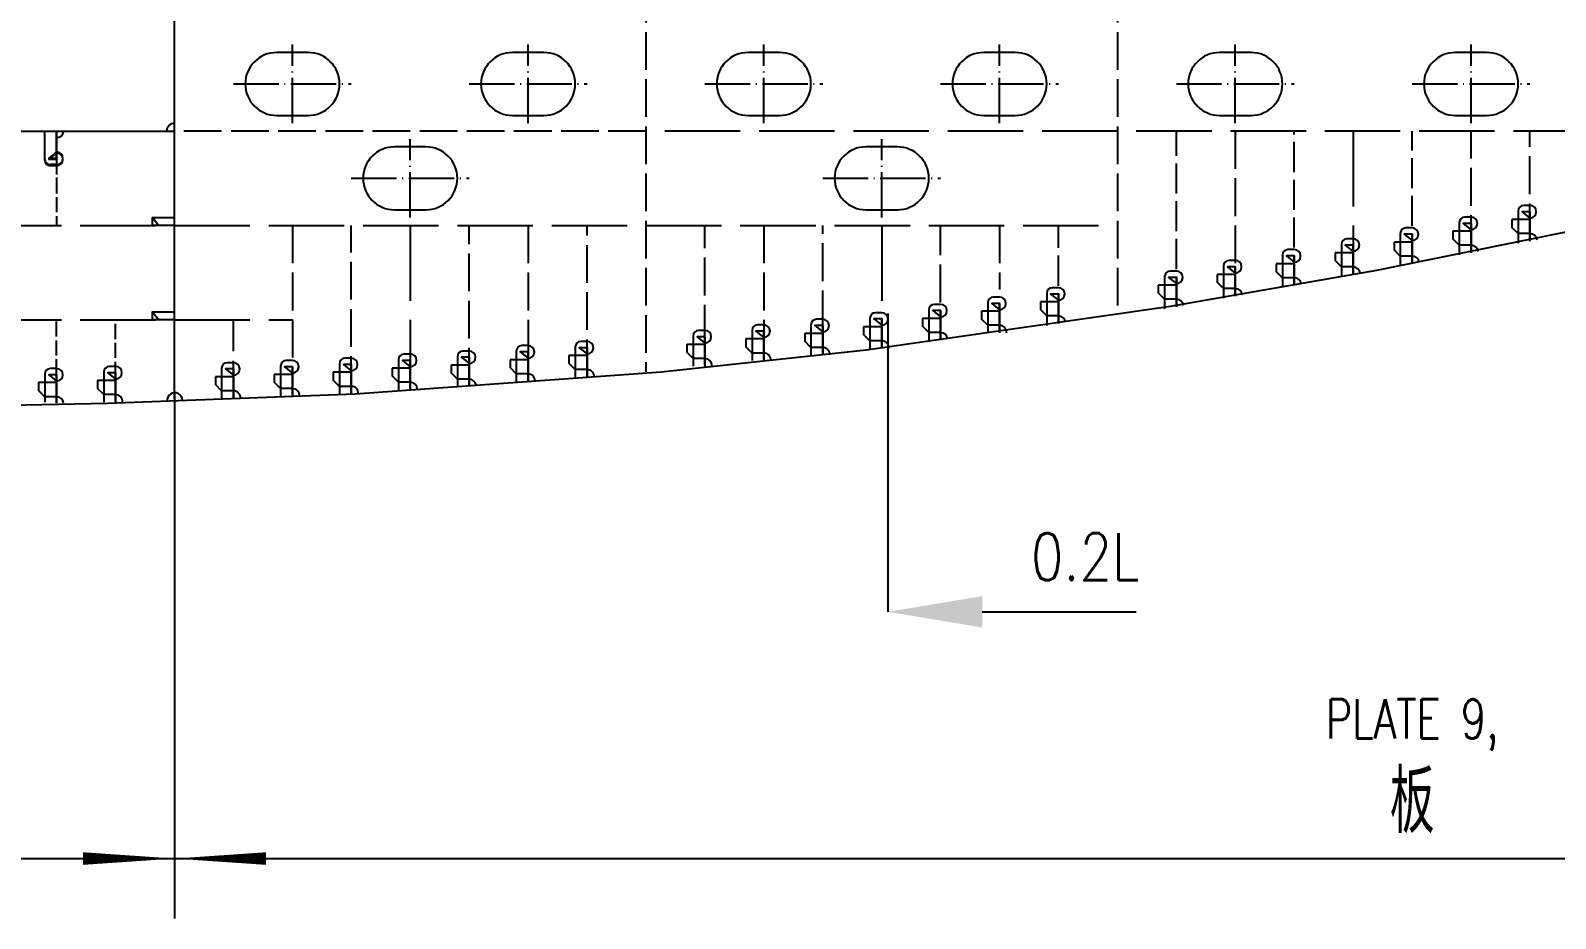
# Model space of a CAD drawing. Extents: x 373818 to 564480, y 322172 to 634257.
# Drawn here: x 525534 to 535238, y 602462 to 608110 of the extents above; entities that cross this region are included whole.
import ezdxf
from ezdxf.enums import TextEntityAlignment as Align

# ---------------------------------------------------------------- set-up
doc = ezdxf.new("R2010")
doc.units = 0
doc.header["$LTSCALE"] = 40
doc.header["$MEASUREMENT"] = 0
doc.linetypes.add('ACAD_ISO02W100', pattern=[15, 12, -3])
doc.linetypes.add('ACAD_ISO04W100', pattern=[30.5, 24, -3, 0.5, -3])
doc.layers.get('0').update_dxf_attribs({"linetype": 'CONTINUOUS'})
for name, color, linetype in [('01CONTINUOUS', 2, 'CONTINUOUS'), ('C-CON', 4, 'CONTINUOUS'), ('C-DAS', 4, 'ACAD_ISO02W100'), ('Y-CON', 2, 'CONTINUOUS'), ('Y-DAS', 2, 'ACAD_ISO02W100')]:
    doc.layers.add(name, color=color, linetype=linetype)
doc.styles.add('ROMANS', font='romans.shx', dxfattribs={"width": 0.75, "height": 250, "bigfont": 'hzdx.shx'})

# ---------------------------------------------------------------- blocks, each defined once
blk = doc.blocks.new('A$C3512239F')
at = {"color": 7, "linetype": 'ACAD_ISO04W100', "ltscale": 0.3}
for p, q in [((375, 0), (375, 500)), ((0, 250), (750, 250))]:
    blk.add_line(p, q, dxfattribs=at)
at = {"color": 7, "linetype": 'Continuous'}
for p, q in [((475, 450), (275, 450)), ((275, 50), (475, 50))]:
    blk.add_line(p, q, dxfattribs=at)
for centre, start, end in [((275, 250), 90, 270), ((475, 250), 270, 90)]:
    blk.add_arc(centre, 200, start, end, dxfattribs=at)

msp = doc.modelspace()

# ---------------------------------------------------------------- linework, layer by layer
at = {"color": 7, "ltscale": 0.2}
for p, q in [((525625.32, 607291.66), (525625.32, 607469.88)), ((525625.32, 607284.88), (525625.32, 607463.1)), ((525625.32, 607284.88), (525625.32, 607463.1)), ((534625.32, 606888.02), (534625.32, 606682.95)), ((535075.32, 606907.61), (534960.32, 606907.61)), ((534960.32, 606907.61), (534960.32, 606858.06)), ((535000.32, 606962.07), (535000.32, 606757)), ((534250.32, 606819.1), (534250.32, 606614.02)), ((534585.32, 606833.56), (534585.32, 606784.01)), ((534700.32, 606833.56), (534585.32, 606833.56)), ((534625.32, 606744.01), (534585.32, 606784.01)), ((535000.32, 606818.06), (534960.32, 606858.06)), ((535075.33, 606818.06), (535000.32, 606818.06)), ((533500.32, 606681.24), (533500.32, 606476.17)), ((533950.32, 606695.71), (533835.32, 606695.71)), ((533835.32, 606695.71), (533835.32, 606646.16)), ((533875.32, 606750.17), (533875.32, 606545.1)), ((534325.32, 606764.63), (534210.32, 606764.63)), ((534210.32, 606764.63), (534210.32, 606715.08)), ((534250.32, 606675.08), (534210.32, 606715.08)), ((534700.33, 606744.01), (534625.32, 606744.01)), ((533125.32, 606612.32), (533125.32, 606407.24)), ((533575.32, 606626.78), (533460.32, 606626.78)), ((533460.32, 606626.78), (533460.32, 606577.23)), ((533875.32, 606606.16), (533835.32, 606646.16)), ((533950.33, 606606.16), (533875.32, 606606.16)), ((534325.33, 606675.08), (534250.32, 606675.08)), ((532825.32, 606490.46), (532710.32, 606490.46)), ((532710.32, 606490.46), (532710.32, 606440.91)), ((532750.32, 606544.92), (532750.32, 606339.85)), ((533200.32, 606557.85), (533085.32, 606557.85)), ((533085.32, 606557.85), (533085.32, 606508.3)), ((533125.32, 606468.3), (533085.32, 606508.3)), ((533500.32, 606537.23), (533460.32, 606577.23)), ((533575.33, 606537.23), (533500.32, 606537.23)), ((532000.32, 606439.02), (532000.32, 606233.94)), ((532750.32, 606400.91), (532710.32, 606440.91)), ((532825.33, 606400.91), (532750.32, 606400.91)), ((533200.33, 606468.3), (533125.32, 606468.3)), ((531250.32, 606333.11), (531250.32, 606129.57)), ((531700.32, 606324.44), (531585.32, 606324.44)), ((531585.32, 606324.44), (531585.32, 606274.89)), ((531625.32, 606378.91), (531625.32, 606186.74)), ((532075.32, 606384.55), (531960.32, 606384.55)), ((531960.32, 606384.55), (531960.32, 606335)), ((532000.32, 606295), (531960.32, 606335)), ((532075.33, 606295), (532000.32, 606295)), ((530125.32, 606202.63), (530125.32, 606010.47)), ((530500.32, 606238.31), (530500.32, 606046.14)), ((530950.32, 606225.69), (530835.32, 606225.69)), ((530835.32, 606225.69), (530835.32, 606176.14)), ((530875.32, 606280.16), (530875.32, 606088)), ((531325.32, 606278.65), (531210.32, 606278.65)), ((531210.32, 606278.65), (531210.32, 606229.1)), ((531250.32, 606189.1), (531210.32, 606229.1)), ((531625.32, 606234.89), (531585.32, 606274.89)), ((531700.33, 606234.89), (531625.32, 606234.89)), ((529825.32, 606112.7), (529710.32, 606112.7)), ((529710.32, 606112.7), (529710.32, 606063.15)), ((529750.32, 606167.17), (529750.32, 605975.01)), ((530200.32, 606148.16), (530085.32, 606148.16)), ((530085.32, 606148.16), (530085.32, 606098.61)), ((530125.32, 606058.61), (530085.32, 606098.61)), ((530575.32, 606183.84), (530460.32, 606183.84)), ((530460.32, 606183.84), (530460.32, 606134.29)), ((530500.32, 606094.29), (530460.32, 606134.29)), ((530875.32, 606136.14), (530835.32, 606176.14)), ((530950.33, 606136.14), (530875.32, 606136.14)), ((531325.33, 606189.1), (531250.32, 606189.1)), ((527875.32, 606016.74), (527875.32, 605824.58)), ((528250.48, 606036.5), (528250.48, 605846.12)), ((528585.32, 606016.08), (528585.32, 605966.53)), ((528700.32, 606016.08), (528585.32, 606016.08)), ((528625.32, 606070.55), (528625.32, 605878.39)), ((529075.32, 606042.98), (528960.32, 606042.98)), ((528960.32, 606042.98), (528960.32, 605993.43)), ((529000.32, 606097.45), (529000.32, 605905.29)), ((529750.32, 606023.15), (529710.32, 606063.15)), ((529825.33, 606023.15), (529750.32, 606023.15)), ((530200.33, 606058.61), (530125.32, 606058.61)), ((530575.33, 606094.29), (530500.32, 606094.29)), ((525625.32, 605924.71), (525625.32, 605746.49)), ((526000.32, 605938.35), (526000.32, 605746.19)), ((526710.32, 605907.66), (526710.32, 605858.11)), ((526825.32, 605907.66), (526710.32, 605907.66)), ((526750.32, 605962.13), (526750.32, 605769.97)), ((527085.32, 605921.94), (527085.32, 605872.39)), ((527200.32, 605921.94), (527085.32, 605921.94)), ((527125.32, 605976.4), (527125.32, 605784.24)), ((527460.32, 605936.22), (527460.32, 605886.67)), ((527575.32, 605936.22), (527460.32, 605936.22)), ((527500.32, 605990.68), (527500.32, 605798.52)), ((527835.32, 605962.28), (527835.32, 605912.73)), ((527950.32, 605962.28), (527835.32, 605962.28)), ((527875.32, 605872.73), (527835.32, 605912.73)), ((528210.48, 605982.03), (528210.48, 605932.48)), ((528325.48, 605982.03), (528210.48, 605982.03)), ((528250.48, 605892.48), (528210.48, 605932.48)), ((528625.32, 605926.53), (528585.32, 605966.53)), ((528700.33, 605926.53), (528625.32, 605926.53)), ((529000.32, 605953.43), (528960.32, 605993.43)), ((529075.33, 605953.43), (529000.32, 605953.43)), ((525585.32, 605870.24), (525585.32, 605820.69)), ((525700.32, 605870.24), (525585.32, 605870.24)), ((525625.32, 605780.69), (525585.32, 605820.69)), ((525960.32, 605883.58), (525960.32, 605834.03)), ((526075.32, 605883.58), (525960.32, 605883.58)), ((526000.32, 605794.03), (525960.32, 605834.03)), ((526750.32, 605818.11), (526710.32, 605858.11)), ((526825.33, 605818.11), (526750.32, 605818.11)), ((527125.32, 605832.39), (527085.32, 605872.39)), ((527200.33, 605832.39), (527125.32, 605832.39)), ((527500.32, 605846.67), (527460.32, 605886.67)), ((527575.33, 605846.67), (527500.32, 605846.67)), ((527950.33, 605872.73), (527875.32, 605872.73)), ((528325.49, 605892.48), (528250.48, 605892.48)), ((525700.33, 605780.69), (525625.32, 605780.69)), ((526075.33, 605794.03), (526000.32, 605794.03))]:
    msp.add_line(p, q, dxfattribs=at)
for p, q in [((525700.32, 607256.66), (525660.32, 607256.66)), ((525700.32, 607249.88), (525660.32, 607249.88)), ((525700.32, 607249.88), (525660.32, 607249.88)), ((535075.32, 606997.07), (535035.32, 606997.07)), ((526310.32, 606919.88), (526450.32, 606919.88)), ((534700.32, 606923.02), (534660.32, 606923.02)), ((533950.32, 606785.17), (533910.32, 606785.17)), ((534325.32, 606854.1), (534285.32, 606854.1)), ((533575.32, 606716.24), (533535.32, 606716.24)), ((533200.32, 606647.32), (533160.32, 606647.32)), ((532825.32, 606579.92), (532785.32, 606579.92)), ((531700.32, 606413.91), (531660.32, 606413.91)), ((532075.32, 606474.02), (532035.32, 606474.02)), ((526310.32, 606319.88), (526450.32, 606319.88)), ((530950.32, 606315.16), (530910.32, 606315.16)), ((530990.12, 606309.81), (530990.12, 604412.63)), ((531325.32, 606368.11), (531285.32, 606368.11)), ((529825.32, 606202.17), (529785.32, 606202.17)), ((530200.32, 606237.63), (530160.32, 606237.63)), ((530575.32, 606273.31), (530535.32, 606273.31)), ((528700.32, 606105.55), (528660.32, 606105.55)), ((529075.32, 606132.45), (529035.32, 606132.45)), ((527200.32, 606011.4), (527160.32, 606011.4)), ((527575.32, 606025.68), (527535.32, 606025.68)), ((527950.32, 606051.74), (527910.32, 606051.74)), ((528325.48, 606071.5), (528285.48, 606071.5)), ((525700.32, 605959.71), (525660.32, 605959.71)), ((526075.32, 605973.35), (526035.32, 605973.35)), ((526825.32, 605997.13), (526785.32, 605997.13)), ((526450.32, 605814.44), (526450.32, 602462.2)), ((451450.32, 602843.34), (526450.32, 602843.34)), ((526450.32, 602843.34), (561030.32, 602843.34))]:
    msp.add_line(p, q)
at = {"color": 0, "linetype": 'ByBlock'}
msp.add_line((531590.12, 604412.63), (532568.5, 604412.63), dxfattribs=at)
for points in [[(526450.32, 602843.34, 0, 80, 0), (525868.12, 602843.34, 80, 80, 0)], [(526450.32, 602843.34, 0, 80, 0), (527032.52, 602843.34, 80, 80, 0)]]:
    msp.add_lwpolyline(points, format="xyseb")
at = {"color": 7, "ltscale": 0.2}
for centre, start, end in [((525700.33, 607473.88), 270, 354.893793), ((535075.33, 606773.07), 5.854306, 90), ((534700.33, 606699.02), 5.854306, 90), ((533950.33, 606561.17), 5.854306, 90), ((534325.33, 606630.09), 5.854306, 90), ((533575.33, 606492.24), 5.854306, 90), ((532825.33, 606355.92), 5.854306, 90), ((533200.33, 606423.31), 5.854306, 90), ((532075.33, 606250.01), 5.854306, 90), ((531700.33, 606189.9), 355.977553, 90), ((530950.33, 606091.15), 355.977553, 90), ((531325.33, 606144.11), 4.65241, 90), ((529825.33, 605978.16), 355.977553, 90), ((530200.33, 606013.62), 355.977553, 90), ((530575.33, 606049.3), 355.977553, 90), ((528700.33, 605881.54), 0.091987, 90), ((529075.33, 605908.44), 355.977553, 90), ((526825.33, 605773.12), 355.977553, 90), ((527200.33, 605787.4), 355.977553, 90), ((527575.33, 605801.68), 355.977553, 90), ((527950.33, 605827.74), 0.091987, 90), ((528325.49, 605847.49), 12.496141, 90), ((525700.33, 605735.7), 7.337197, 90), ((526075.33, 605749.35), 355.977553, 90)]:
    msp.add_arc(centre, 44.99, start, end, dxfattribs=at)
for centre, radius, start, end in [((525660.32, 607291.66), 35, 180, 270), ((525660.32, 607284.88), 35, 180, 270), ((525660.32, 607284.88), 35, 180, 270), ((525700.32, 607296.66), 40, 270, 90), ((525700.32, 607289.88), 40, 270, 90), ((525700.32, 607289.88), 40, 270, 90), ((535035.32, 606962.07), 35, 90, 180), ((535075.32, 606957.07), 40, 270, 90), ((534660.32, 606888.02), 35, 90, 180), ((534700.32, 606883.02), 40, 270, 90), ((533910.32, 606750.17), 35, 90, 180), ((533950.32, 606745.17), 40, 270, 90), ((534285.32, 606819.1), 35, 90, 180), ((534325.32, 606814.1), 40, 270, 90), ((533535.32, 606681.24), 35, 90, 180), ((533575.32, 606676.24), 40, 270, 90), ((533160.32, 606612.32), 35, 90, 180), ((533200.32, 606607.32), 40, 270, 90), ((532785.32, 606544.92), 35, 90, 180), ((532825.32, 606539.92), 40, 270, 90), ((531660.32, 606378.91), 35, 90, 180), ((531700.32, 606373.91), 40, 270, 90), ((532035.32, 606439.02), 35, 90, 180), ((532075.32, 606434.02), 40, 270, 90), ((530910.32, 606280.16), 35, 90, 180), ((530950.32, 606275.16), 40, 270, 90), ((531285.32, 606333.11), 35, 90, 180), ((531325.32, 606328.11), 40, 270, 90), ((529785.32, 606167.17), 35, 90, 180), ((529825.32, 606162.17), 40, 270, 90), ((530160.32, 606202.63), 35, 90, 180), ((530200.32, 606197.63), 40, 270, 90), ((530535.32, 606238.31), 35, 90, 180), ((530575.32, 606233.31), 40, 270, 90), ((528660.32, 606070.55), 35, 90, 180), ((528700.32, 606065.55), 40, 270, 90), ((529035.32, 606097.45), 35, 90, 180), ((529075.32, 606092.45), 40, 270, 90), ((527160.32, 605976.4), 35, 90, 180), ((527200.32, 605971.4), 40, 270, 90), ((527535.32, 605990.68), 35, 90, 180), ((527575.32, 605985.68), 40, 270, 90), ((527910.32, 606016.74), 35, 90, 180), ((527950.32, 606011.74), 40, 270, 90), ((528285.48, 606036.5), 35, 90, 180), ((528325.48, 606031.5), 40, 270, 90), ((525660.32, 605924.71), 35, 90, 180), ((525700.32, 605919.71), 40, 270, 90), ((526035.32, 605938.35), 35, 90, 180), ((526075.32, 605933.35), 40, 270, 90), ((526785.32, 605962.13), 35, 90, 180), ((526825.32, 605957.13), 40, 270, 90)]:
    msp.add_arc(centre, radius, start, end)
at = {"color": 0, "linetype": 'ByBlock'}
msp.add_solid([(531590.12, 604512.63), (531590.12, 604312.63), (530990.12, 604412.63)], dxfattribs=at)
at = {"layer": '01CONTINUOUS'}
for p, q in [((526450.32, 605769.83), (526450.32, 626684.07)), ((450690.32, 607469.88), (526450.32, 607469.88)), ((451450.32, 607469.88), (526450.32, 607469.88))]:
    msp.add_line(p, q, dxfattribs=at)
msp.add_lwpolyline([(476450.32, 605719.88), (515850.32, 605719.88), (517850.32, 605719.88), (521100.32, 605719.88), (522983.42, 605719.88), (524350.32, 605719.88), (524553.22, 605719.88), (524570.92, 605719.88), (524780.52, 605720.38), (525187.72, 605723.48), (526024.62, 605739.48), (527600.32, 605799.48), (529546.32, 605939.08), (530850.32, 606078.98), (532788.32, 606356.45), (534100.32, 606585.7), (536393.32, 607049.29)], dxfattribs=at)
at = {"layer": 'C-CON'}
for centre, start, end in [((526450.32, 607469.88), 90, 180), ((526450.32, 607469.88), 90, 180), ((526451.53, 605755.73), 3.037405, 183.717561)]:
    msp.add_arc(centre, 50, start, end, dxfattribs=at)
at = {"layer": 'C-DAS'}
for p, q in [((535450.32, 607469.88), (529450.32, 607469.88)), ((451450.32, 606869.88), (532450.32, 606869.88)), ((451450.32, 606269.88), (527200.32, 606269.88))]:
    msp.add_line(p, q, dxfattribs=at)
at = {"layer": 'Y-CON'}
for p, q in [((525700.32, 607289.88), (525700.32, 607469.88)), ((525700.32, 607289.88), (525700.32, 607469.88)), ((525700.32, 607296.66), (525700.32, 607469.88)), ((534700.32, 606883.02), (534700.32, 606695.86)), ((535075.32, 606957.07), (535075.32, 606769.91)), ((534325.32, 606814.1), (534325.32, 606626.94)), ((533950.32, 606745.17), (533950.32, 606558.01)), ((533200.32, 606607.32), (533200.32, 606420.16)), ((533575.32, 606676.24), (533575.32, 606489.08)), ((532825.32, 606539.92), (532825.32, 606352.76)), ((532075.32, 606434.02), (532075.32, 606246.86)), ((531325.32, 606328.11), (531325.32, 606140.95)), ((531700.32, 606373.91), (531700.32, 606186.74)), ((530200.32, 606197.63), (530200.32, 606010.47)), ((530575.32, 606233.31), (530575.32, 606046.14)), ((530950.32, 606275.16), (530950.32, 606088)), ((529825.32, 606162.17), (529825.32, 605975.01)), ((527950.32, 606011.74), (527950.32, 605824.58)), ((528325.48, 606031.5), (528325.48, 605851.5)), ((528700.32, 606065.55), (528700.32, 605878.39)), ((529075.32, 606092.45), (529075.32, 605905.29)), ((525700.32, 605919.71), (525700.32, 605739.71)), ((526075.32, 605933.35), (526075.32, 605746.19)), ((526825.32, 605957.13), (526825.32, 605769.97)), ((527200.32, 605971.4), (527200.32, 605784.24)), ((527575.32, 605985.68), (527575.32, 605798.52))]:
    msp.add_line(p, q, dxfattribs=at)
for points in [[(525700.32, 607469.88), (525700.32, 607289.88), (525650.32, 607289.88), (525700.32, 607329.88)], [(525700.32, 607469.88), (525700.32, 607289.88), (525650.32, 607289.88), (525700.32, 607329.88)], [(525700.32, 607469.88), (525700.32, 607296.66), (525650.32, 607296.66), (525700.32, 607336.66)], [(526450.32, 606869.88), (526310.32, 606869.88), (526310.32, 606919.88), (526350.32, 606869.88)], [(534700.32, 606703.02), (534700.32, 606883.02), (534650.32, 606883.02), (534700.32, 606843.02)], [(535075.32, 606777.07), (535075.32, 606957.07), (535025.32, 606957.07), (535075.32, 606917.07)], [(534325.32, 606634.1), (534325.32, 606814.1), (534275.32, 606814.1), (534325.32, 606774.1)], [(533950.32, 606565.17), (533950.32, 606745.17), (533900.32, 606745.17), (533950.32, 606705.17)], [(533200.32, 606427.32), (533200.32, 606607.32), (533150.32, 606607.32), (533200.32, 606567.32)], [(533575.32, 606496.24), (533575.32, 606676.24), (533525.32, 606676.24), (533575.32, 606636.24)], [(532825.32, 606359.92), (532825.32, 606539.92), (532775.32, 606539.92), (532825.32, 606499.92)], [(532075.32, 606254.02), (532075.32, 606434.02), (532025.32, 606434.02), (532075.32, 606394.02)], [(526450.32, 606269.88), (526310.32, 606269.88), (526310.32, 606319.88), (526350.32, 606269.88)], [(531325.32, 606148.11), (531325.32, 606328.11), (531275.32, 606328.11), (531325.32, 606288.11)], [(531700.32, 606193.91), (531700.32, 606373.91), (531650.32, 606373.91), (531700.32, 606333.91)], [(530200.32, 606017.63), (530200.32, 606197.63), (530150.32, 606197.63), (530200.32, 606157.63)], [(530575.32, 606053.31), (530575.32, 606233.31), (530525.32, 606233.31), (530575.32, 606193.31)], [(530950.32, 606095.16), (530950.32, 606275.16), (530900.32, 606275.16), (530950.32, 606235.16)], [(529825.32, 605982.17), (529825.32, 606162.17), (529775.32, 606162.17), (529825.32, 606122.17)], [(527950.32, 605831.74), (527950.32, 606011.74), (527900.32, 606011.74), (527950.32, 605971.74)], [(528325.48, 605851.5), (528325.48, 606031.5), (528275.48, 606031.5), (528325.48, 605991.5)], [(528700.32, 605885.55), (528700.32, 606065.55), (528650.32, 606065.55), (528700.32, 606025.55)], [(529075.32, 605912.45), (529075.32, 606092.45), (529025.32, 606092.45), (529075.32, 606052.45)], [(525700.32, 605739.71), (525700.32, 605919.71), (525650.32, 605919.71), (525700.32, 605879.71)], [(526075.32, 605753.35), (526075.32, 605933.35), (526025.32, 605933.35), (526075.32, 605893.35)], [(526825.32, 605777.13), (526825.32, 605957.13), (526775.32, 605957.13), (526825.32, 605917.13)], [(527200.32, 605791.4), (527200.32, 605971.4), (527150.32, 605971.4), (527200.32, 605931.4)], [(527575.32, 605805.68), (527575.32, 605985.68), (527525.32, 605985.68), (527575.32, 605945.68)]]:
    msp.add_lwpolyline(points, dxfattribs=at)
at = {"layer": 'Y-DAS', "ltscale": 0.5}
for p, q in [((529450.32, 608699.88), (529450.32, 605939.11)), ((532450.32, 608699.88), (532450.32, 606299.81)), ((529450.32, 607469.88), (526450.32, 607469.88)), ((533200.32, 607469.88), (533200.32, 606420.16)), ((534700.32, 606695.86), (534700.32, 607469.88)), ((535075.32, 606769.91), (535075.32, 607469.88)), ((527200.32, 606869.88), (527200.32, 605784.24)), ((527575.32, 605798.52), (527575.32, 606869.88)), ((528325.32, 605851.49), (528325.32, 606869.88)), ((528700.32, 606869.88), (528700.32, 605878.39)), ((529075.32, 605905.29), (529075.32, 606869.88)), ((529825.32, 606125.34), (529825.32, 606869.88)), ((530200.32, 606869.88), (530200.32, 606153.91)), ((530575.32, 606216.7), (530575.32, 606869.88)), ((531325.32, 606380.97), (531325.32, 606869.88)), ((531700.32, 606869.88), (531700.32, 606463.69)), ((526825.32, 605769.97), (526825.32, 606269.88))]:
    msp.add_line(p, q, dxfattribs=at)
at = {"layer": 'Y-DAS', "ltscale": 0.4}
for p, q in [((532825.32, 606352.76), (532825.32, 607469.88)), ((533575.32, 606489.08), (533575.32, 607469.88)), ((534325.32, 606626.94), (534325.32, 607469.88)), ((532075.32, 606246.86), (532075.32, 606869.88))]:
    msp.add_line(p, q, dxfattribs=at)
at = {"layer": 'Y-DAS'}
for p, q in [((533950.32, 607469.88), (533950.32, 606558.01)), ((527950.32, 606869.88), (527950.32, 605824.58)), ((530950.32, 606869.88), (530950.32, 606301.77))]:
    msp.add_line(p, q, dxfattribs=at)
at = {"layer": 'Y-DAS', "ltscale": 0.2}
for p, q in [((525700.32, 607296.66), (525700.32, 607175.45)), ((525700.32, 607289.88), (525700.32, 606869.88)), ((525700.32, 607289.88), (525700.32, 607168.67)), ((525700.32, 605922.78), (525700.32, 606269.88)), ((526075.32, 605907.34), (526075.32, 606269.88))]:
    msp.add_line(p, q, dxfattribs=at)

# ---------------------------------------------------------------- block references
at = {"layer": 'C-CON'}
for p in [(526825.32, 607519.88), (528325.32, 607519.88), (529825.32, 607519.88), (531325.32, 607519.88), (532825.32, 607519.88), (534325.32, 607519.88), (527575.32, 606919.88), (530575.32, 606919.88)]:
    msp.add_blockref('A$C3512239F', p, dxfattribs=at)

# ---------------------------------------------------------------- texts
at = {"style": 'ROMANS', "width": 0.8}
msp.add_text('0.2L', height=300, dxfattribs=at).set_placement((532245.42, 604763.13), align=Align.MIDDLE)
at = {"attachment_point": 5, "style": 'ROMANS'}
for s, insert, char_height in [('PLATE 9,', (534325.79, 603693.14), 250), ('板', (534325.79, 603205.41), 400)]:
    msp.add_mtext(s, dxfattribs=dict(at, insert=insert, char_height=char_height))

doc.saveas('drawing.dxf')
